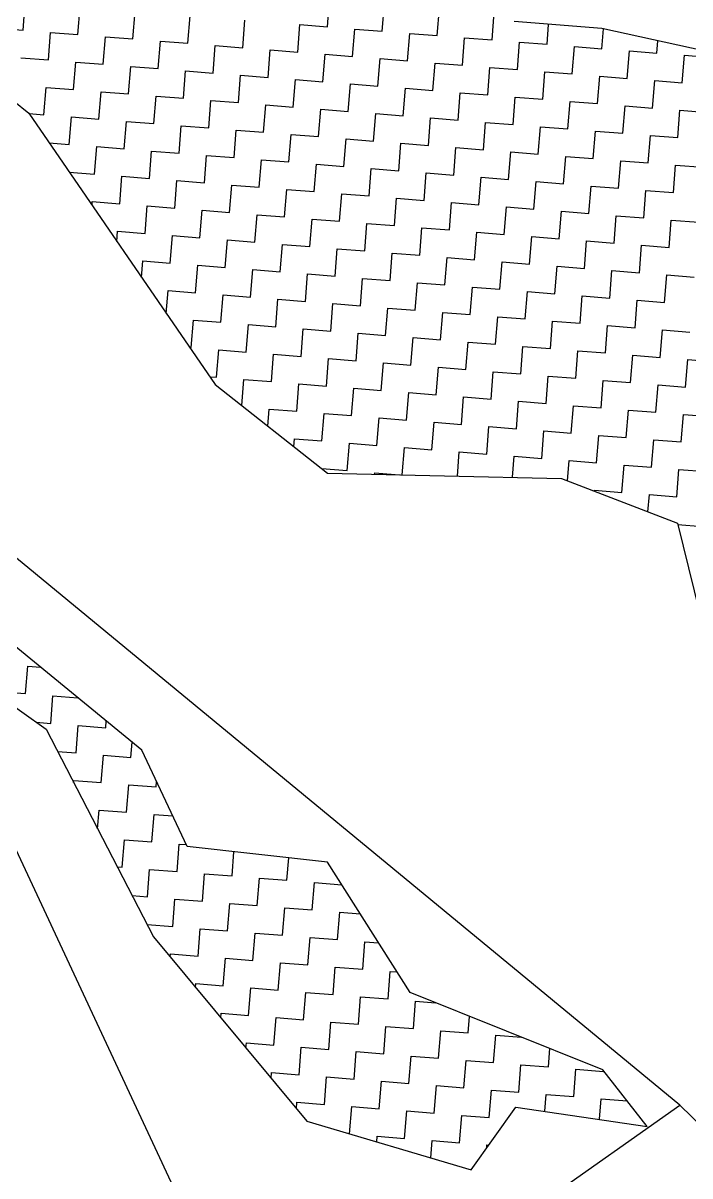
# Model space of a CAD drawing. Header units: metres. Extents: x 281680 to 283954, y 2020493 to 2022850.
# Drawn here: x 282423 to 282577.1, y 2020928.7 to 2021195.1 of the extents above; entities that cross this region are included whole.
import ezdxf

# ---------------------------------------------------------------- set-up
doc = ezdxf.new("R2010")
doc.units = ezdxf.units.M
doc.header["$MEASUREMENT"] = 0
doc.layers.add('POLY_HATCH', color=12, linetype='Continuous')
doc.layers.add('POLY_PARCEL', color=6, linetype='Continuous')

msp = doc.modelspace()

# ---------------------------------------------------------------- linework, layer by layer
at = {"layer": 'POLY_HATCH', "linetype": 'Continuous'}
for p, q in [((282423.02, 2021193.48), (282423.52, 2021199.83)), ((282493.34, 2021194.26), (282493.84, 2021200.61)), ((282506.03, 2021193.25), (282506.53, 2021199.6)), ((282435.71, 2021192.47), (282436.21, 2021198.81)), ((282448.4, 2021191.46), (282448.91, 2021197.8)), ((282461.1, 2021190.45), (282461.6, 2021196.79)), ((282518.72, 2021192.24), (282519.23, 2021198.59)), ((282531.42, 2021191.23), (282531.92, 2021197.58)), ((282473.79, 2021189.43), (282474.29, 2021195.78)), ((282486.48, 2021188.42), (282486.99, 2021194.77)), ((282486.99, 2021194.77), (282493.34, 2021194.26)), ((282544.11, 2021190.22), (282544.48, 2021194.83)), ((282416.67, 2021193.99), (282423.02, 2021193.48)), ((282428.86, 2021186.63), (282429.36, 2021192.97)), ((282429.36, 2021192.97), (282435.71, 2021192.47)), ((282441.55, 2021185.62), (282442.06, 2021191.96)), ((282442.06, 2021191.96), (282448.4, 2021191.46)), ((282499.18, 2021187.41), (282499.68, 2021193.76)), ((282499.68, 2021193.76), (282506.03, 2021193.25)), ((282511.87, 2021186.4), (282512.38, 2021192.75)), ((282512.38, 2021192.75), (282518.72, 2021192.24)), ((282524.56, 2021185.39), (282525.07, 2021191.73)), ((282525.07, 2021191.73), (282531.42, 2021191.23)), ((282556.8, 2021189.21), (282557.17, 2021193.77)), ((282454.24, 2021184.6), (282454.75, 2021190.95)), ((282454.75, 2021190.95), (282461.1, 2021190.45)), ((282466.94, 2021183.59), (282467.44, 2021189.94)), ((282467.44, 2021189.94), (282473.79, 2021189.43)), ((282479.63, 2021182.58), (282480.14, 2021188.93)), ((282480.14, 2021188.93), (282486.48, 2021188.42)), ((282537.26, 2021184.38), (282537.76, 2021190.72)), ((282537.76, 2021190.72), (282544.11, 2021190.22)), ((282549.95, 2021183.37), (282550.46, 2021189.71)), ((282550.46, 2021189.71), (282556.8, 2021189.21)), ((282569.5, 2021188.19), (282569.72, 2021191.01)), ((282422.51, 2021187.13), (282428.86, 2021186.63)), ((282434.7, 2021179.77), (282435.2, 2021186.12)), ((282435.2, 2021186.12), (282441.55, 2021185.62)), ((282492.32, 2021181.57), (282492.83, 2021187.92)), ((282492.83, 2021187.92), (282499.18, 2021187.41)), ((282505.02, 2021180.56), (282505.52, 2021186.91)), ((282505.52, 2021186.91), (282511.87, 2021186.4)), ((282562.64, 2021182.35), (282563.15, 2021188.7)), ((282563.15, 2021188.7), (282569.5, 2021188.19)), ((282575.34, 2021181.34), (282575.84, 2021187.69)), ((282575.84, 2021187.69), (282582.19, 2021187.18)), ((282447.39, 2021178.76), (282447.9, 2021185.11)), ((282447.9, 2021185.11), (282454.24, 2021184.6)), ((282460.08, 2021177.75), (282460.59, 2021184.1)), ((282460.59, 2021184.1), (282466.94, 2021183.59)), ((282517.71, 2021179.55), (282518.22, 2021185.89)), ((282518.22, 2021185.89), (282524.56, 2021185.39)), ((282530.4, 2021178.54), (282530.91, 2021184.88)), ((282530.91, 2021184.88), (282537.26, 2021184.38)), ((282543.1, 2021177.52), (282543.6, 2021183.87)), ((282543.6, 2021183.87), (282549.95, 2021183.37)), ((282472.78, 2021176.74), (282473.28, 2021183.09)), ((282473.28, 2021183.09), (282479.63, 2021182.58)), ((282485.47, 2021175.73), (282485.98, 2021182.08)), ((282485.98, 2021182.08), (282492.32, 2021181.57)), ((282498.16, 2021174.72), (282498.67, 2021181.06)), ((282498.67, 2021181.06), (282505.02, 2021180.56)), ((282555.79, 2021176.51), (282556.3, 2021182.86)), ((282556.3, 2021182.86), (282562.64, 2021182.35)), ((282568.49, 2021175.5), (282568.99, 2021181.85)), ((282568.99, 2021181.85), (282575.34, 2021181.34)), ((282427.84, 2021173.93), (282428.35, 2021180.28)), ((282428.35, 2021180.28), (282434.7, 2021179.77)), ((282440.54, 2021172.92), (282441.04, 2021179.27)), ((282441.04, 2021179.27), (282447.39, 2021178.76)), ((282453.23, 2021171.91), (282453.74, 2021178.26)), ((282453.74, 2021178.26), (282460.08, 2021177.75)), ((282510.86, 2021173.71), (282511.36, 2021180.05)), ((282511.36, 2021180.05), (282517.71, 2021179.55)), ((282523.55, 2021172.69), (282524.06, 2021179.04)), ((282524.06, 2021179.04), (282530.4, 2021178.54)), ((282465.93, 2021170.9), (282466.43, 2021177.25)), ((282466.43, 2021177.25), (282472.78, 2021176.74)), ((282478.62, 2021169.89), (282479.12, 2021176.23)), ((282479.12, 2021176.23), (282485.47, 2021175.73)), ((282536.25, 2021171.68), (282536.75, 2021178.03)), ((282536.75, 2021178.03), (282543.1, 2021177.52)), ((282548.94, 2021170.67), (282549.44, 2021177.02)), ((282549.44, 2021177.02), (282555.79, 2021176.51)), ((282561.63, 2021169.66), (282562.14, 2021176.01)), ((282562.14, 2021176.01), (282568.49, 2021175.5)), ((282424.4, 2021174.21), (282427.84, 2021173.93)), ((282433.69, 2021167.08), (282434.19, 2021173.43)), ((282434.19, 2021173.43), (282440.54, 2021172.92)), ((282491.31, 2021168.88), (282491.82, 2021175.22)), ((282491.82, 2021175.22), (282498.16, 2021174.72)), ((282504.01, 2021167.86), (282504.51, 2021174.21)), ((282504.51, 2021174.21), (282510.86, 2021173.71)), ((282516.7, 2021166.85), (282517.21, 2021173.2)), ((282517.21, 2021173.2), (282523.55, 2021172.69)), ((282574.33, 2021168.65), (282574.83, 2021175)), ((282574.83, 2021175), (282581.18, 2021174.49)), ((282446.38, 2021166.07), (282446.89, 2021172.42)), ((282446.89, 2021172.42), (282453.23, 2021171.91)), ((282459.07, 2021165.06), (282459.58, 2021171.4)), ((282459.58, 2021171.4), (282465.93, 2021170.9)), ((282471.77, 2021164.05), (282472.27, 2021170.39)), ((282472.27, 2021170.39), (282478.62, 2021169.89)), ((282529.39, 2021165.84), (282529.9, 2021172.19)), ((282529.9, 2021172.19), (282536.25, 2021171.68)), ((282542.09, 2021164.83), (282542.59, 2021171.18)), ((282542.59, 2021171.18), (282548.94, 2021170.67)), ((282554.78, 2021163.82), (282555.29, 2021170.17)), ((282555.29, 2021170.17), (282561.63, 2021169.66)), ((282429.04, 2021167.45), (282433.69, 2021167.08)), ((282484.46, 2021163.04), (282484.97, 2021169.38)), ((282484.97, 2021169.38), (282491.31, 2021168.88)), ((282497.15, 2021162.02), (282497.66, 2021168.37)), ((282497.66, 2021168.37), (282504.01, 2021167.86)), ((282567.47, 2021162.81), (282567.98, 2021169.15)), ((282567.98, 2021169.15), (282574.33, 2021168.65)), ((282439.53, 2021160.23), (282440.03, 2021166.58)), ((282440.03, 2021166.58), (282446.38, 2021166.07)), ((282452.22, 2021159.22), (282452.73, 2021165.56)), ((282452.73, 2021165.56), (282459.07, 2021165.06)), ((282509.85, 2021161.01), (282510.35, 2021167.36)), ((282510.35, 2021167.36), (282516.7, 2021166.85)), ((282522.54, 2021160), (282523.05, 2021166.35)), ((282523.05, 2021166.35), (282529.39, 2021165.84)), ((282535.23, 2021158.99), (282535.74, 2021165.34)), ((282535.74, 2021165.34), (282542.09, 2021164.83)), ((282464.91, 2021158.21), (282465.42, 2021164.55)), ((282465.42, 2021164.55), (282471.77, 2021164.05)), ((282477.61, 2021157.19), (282478.11, 2021163.54)), ((282478.11, 2021163.54), (282484.46, 2021163.04)), ((282490.3, 2021156.18), (282490.81, 2021162.53)), ((282490.81, 2021162.53), (282497.15, 2021162.02)), ((282547.93, 2021157.98), (282548.43, 2021164.32)), ((282548.43, 2021164.32), (282554.78, 2021163.82)), ((282560.62, 2021156.97), (282561.13, 2021163.31)), ((282561.13, 2021163.31), (282567.47, 2021162.81)), ((282573.31, 2021155.96), (282573.82, 2021162.3)), ((282573.82, 2021162.3), (282580.17, 2021161.8)), ((282433.68, 2021160.69), (282439.53, 2021160.23)), ((282445.37, 2021153.38), (282445.87, 2021159.72)), ((282445.87, 2021159.72), (282452.22, 2021159.22)), ((282502.99, 2021155.17), (282503.5, 2021161.52)), ((282503.5, 2021161.52), (282509.85, 2021161.01)), ((282515.69, 2021154.16), (282516.19, 2021160.51)), ((282516.19, 2021160.51), (282522.54, 2021160)), ((282528.38, 2021153.15), (282528.89, 2021159.5)), ((282528.89, 2021159.5), (282535.23, 2021158.99)), ((282458.06, 2021152.36), (282458.57, 2021158.71)), ((282458.57, 2021158.71), (282464.91, 2021158.21)), ((282470.75, 2021151.35), (282471.26, 2021157.7)), ((282471.26, 2021157.7), (282477.61, 2021157.19)), ((282541.08, 2021152.14), (282541.58, 2021158.48)), ((282541.58, 2021158.48), (282547.93, 2021157.98)), ((282553.77, 2021151.13), (282554.27, 2021157.47)), ((282554.27, 2021157.47), (282560.62, 2021156.97)), ((282483.45, 2021150.34), (282483.95, 2021156.69)), ((282483.95, 2021156.69), (282490.3, 2021156.18)), ((282496.14, 2021149.33), (282496.65, 2021155.68)), ((282496.65, 2021155.68), (282502.99, 2021155.17)), ((282508.84, 2021148.32), (282509.34, 2021154.67)), ((282509.34, 2021154.67), (282515.69, 2021154.16)), ((282566.46, 2021150.11), (282566.97, 2021156.46)), ((282566.97, 2021156.46), (282573.31, 2021155.96)), ((282438.95, 2021153.02), (282439.02, 2021153.88)), ((282439.02, 2021153.88), (282445.37, 2021153.38)), ((282451.21, 2021146.52), (282451.71, 2021152.87)), ((282451.71, 2021152.87), (282458.06, 2021152.36)), ((282463.9, 2021145.51), (282464.41, 2021151.86)), ((282464.41, 2021151.86), (282470.75, 2021151.35)), ((282521.53, 2021147.31), (282522.03, 2021153.65)), ((282522.03, 2021153.65), (282528.38, 2021153.15)), ((282534.22, 2021146.3), (282534.73, 2021152.64)), ((282534.73, 2021152.64), (282541.08, 2021152.14)), ((282546.92, 2021145.28), (282547.42, 2021151.63)), ((282547.42, 2021151.63), (282553.77, 2021151.13)), ((282476.6, 2021144.5), (282477.1, 2021150.85)), ((282477.1, 2021150.85), (282483.45, 2021150.34)), ((282489.29, 2021143.49), (282489.8, 2021149.84)), ((282489.8, 2021149.84), (282496.14, 2021149.33)), ((282501.98, 2021142.48), (282502.49, 2021148.82)), ((282502.49, 2021148.82), (282508.84, 2021148.32)), ((282559.61, 2021144.27), (282560.12, 2021150.62)), ((282560.12, 2021150.62), (282566.46, 2021150.11)), ((282572.3, 2021143.26), (282572.81, 2021149.61)), ((282572.81, 2021149.61), (282579.16, 2021149.1)), ((282444.68, 2021144.68), (282444.86, 2021147.03)), ((282444.86, 2021147.03), (282451.21, 2021146.52)), ((282514.68, 2021141.47), (282515.18, 2021147.81)), ((282515.18, 2021147.81), (282521.53, 2021147.31)), ((282527.37, 2021140.45), (282527.88, 2021146.8)), ((282527.88, 2021146.8), (282534.22, 2021146.3)), ((282457.05, 2021139.67), (282457.56, 2021146.02)), ((282457.56, 2021146.02), (282463.9, 2021145.51)), ((282469.74, 2021138.66), (282470.25, 2021145.01)), ((282470.25, 2021145.01), (282476.6, 2021144.5)), ((282482.44, 2021137.65), (282482.94, 2021143.99)), ((282482.94, 2021143.99), (282489.29, 2021143.49)), ((282540.06, 2021139.44), (282540.57, 2021145.79)), ((282540.57, 2021145.79), (282546.92, 2021145.28)), ((282552.76, 2021138.43), (282553.26, 2021144.78)), ((282553.26, 2021144.78), (282559.61, 2021144.27)), ((282565.45, 2021137.42), (282565.96, 2021143.77)), ((282565.96, 2021143.77), (282572.3, 2021143.26)), ((282495.13, 2021136.64), (282495.64, 2021142.98)), ((282495.64, 2021142.98), (282501.98, 2021142.48)), ((282507.82, 2021135.63), (282508.33, 2021141.97)), ((282508.33, 2021141.97), (282514.68, 2021141.47)), ((282520.52, 2021134.61), (282521.02, 2021140.96)), ((282521.02, 2021140.96), (282527.37, 2021140.45)), ((282450.4, 2021136.35), (282450.7, 2021140.18)), ((282450.7, 2021140.18), (282457.05, 2021139.67)), ((282462.89, 2021132.82), (282463.4, 2021139.17)), ((282463.4, 2021139.17), (282469.74, 2021138.66)), ((282475.58, 2021131.81), (282476.09, 2021138.15)), ((282476.09, 2021138.15), (282482.44, 2021137.65)), ((282533.21, 2021133.6), (282533.72, 2021139.95)), ((282533.72, 2021139.95), (282540.06, 2021139.44)), ((282545.9, 2021132.59), (282546.41, 2021138.94)), ((282546.41, 2021138.94), (282552.76, 2021138.43)), ((282488.28, 2021130.8), (282488.78, 2021137.14)), ((282488.78, 2021137.14), (282495.13, 2021136.64)), ((282500.97, 2021129.78), (282501.48, 2021136.13)), ((282501.48, 2021136.13), (282507.82, 2021135.63)), ((282558.6, 2021131.58), (282559.1, 2021137.93)), ((282559.1, 2021137.93), (282565.45, 2021137.42)), ((282571.29, 2021130.57), (282571.8, 2021136.91)), ((282571.8, 2021136.91), (282578.14, 2021136.41)), ((282456.12, 2021128.02), (282456.54, 2021133.32)), ((282456.54, 2021133.32), (282462.89, 2021132.82)), ((282513.67, 2021128.77), (282514.17, 2021135.12)), ((282514.17, 2021135.12), (282520.52, 2021134.61)), ((282526.36, 2021127.76), (282526.86, 2021134.11)), ((282526.86, 2021134.11), (282533.21, 2021133.6)), ((282539.05, 2021126.75), (282539.56, 2021133.1)), ((282539.56, 2021133.1), (282545.9, 2021132.59)), ((282468.73, 2021125.97), (282469.24, 2021132.31)), ((282469.24, 2021132.31), (282475.58, 2021131.81)), ((282481.43, 2021124.95), (282481.93, 2021131.3)), ((282481.93, 2021131.3), (282488.28, 2021130.8)), ((282494.12, 2021123.94), (282494.62, 2021130.29)), ((282494.62, 2021130.29), (282500.97, 2021129.78)), ((282551.75, 2021125.74), (282552.25, 2021132.09)), ((282552.25, 2021132.09), (282558.6, 2021131.58)), ((282564.44, 2021124.73), (282564.95, 2021131.07)), ((282564.95, 2021131.07), (282571.29, 2021130.57)), ((282506.81, 2021122.93), (282507.32, 2021129.28)), ((282507.32, 2021129.28), (282513.67, 2021128.77)), ((282519.51, 2021121.92), (282520.01, 2021128.27)), ((282520.01, 2021128.27), (282526.36, 2021127.76)), ((282461.88, 2021120.12), (282462.39, 2021126.47)), ((282462.39, 2021126.47), (282468.73, 2021125.97)), ((282474.57, 2021119.11), (282475.08, 2021125.46)), ((282475.08, 2021125.46), (282481.43, 2021124.95)), ((282532.2, 2021120.91), (282532.71, 2021127.26)), ((282532.71, 2021127.26), (282539.05, 2021126.75)), ((282544.89, 2021119.9), (282545.4, 2021126.24)), ((282545.4, 2021126.24), (282551.75, 2021125.74)), ((282557.59, 2021118.89), (282558.09, 2021125.23)), ((282558.09, 2021125.23), (282564.44, 2021124.73)), ((282487.27, 2021118.1), (282487.77, 2021124.45)), ((282487.77, 2021124.45), (282494.12, 2021123.94)), ((282499.96, 2021117.09), (282500.47, 2021123.44)), ((282500.47, 2021123.44), (282506.81, 2021122.93)), ((282512.65, 2021116.08), (282513.16, 2021122.43)), ((282513.16, 2021122.43), (282519.51, 2021121.92)), ((282570.28, 2021117.87), (282570.79, 2021124.22)), ((282570.79, 2021124.22), (282577.13, 2021123.72)), ((282461.52, 2021120.15), (282461.88, 2021120.12)), ((282467.72, 2021113.27), (282468.23, 2021119.62)), ((282468.23, 2021119.62), (282474.57, 2021119.11)), ((282525.35, 2021115.07), (282525.85, 2021121.41)), ((282525.85, 2021121.41), (282532.2, 2021120.91)), ((282538.04, 2021114.06), (282538.55, 2021120.4)), ((282538.55, 2021120.4), (282544.89, 2021119.9)), ((282480.41, 2021112.26), (282480.92, 2021118.61)), ((282480.92, 2021118.61), (282487.27, 2021118.1)), ((282493.11, 2021111.25), (282493.61, 2021117.6)), ((282493.61, 2021117.6), (282499.96, 2021117.09)), ((282550.73, 2021113.04), (282551.24, 2021119.39)), ((282551.24, 2021119.39), (282557.59, 2021118.89)), ((282563.43, 2021112.03), (282563.93, 2021118.38)), ((282563.93, 2021118.38), (282570.28, 2021117.87)), ((282576.12, 2021111.02), (282576.63, 2021117.37)), ((282576.63, 2021117.37), (282582.97, 2021116.86)), ((282505.8, 2021110.24), (282506.31, 2021116.58)), ((282506.31, 2021116.58), (282512.65, 2021116.08)), ((282518.49, 2021109.23), (282519, 2021115.57)), ((282519, 2021115.57), (282525.35, 2021115.07)), ((282531.19, 2021108.22), (282531.69, 2021114.56)), ((282531.69, 2021114.56), (282538.04, 2021114.06)), ((282466.16, 2021113.4), (282467.72, 2021113.27)), ((282473.59, 2021106.72), (282474.07, 2021112.77)), ((282474.07, 2021112.77), (282480.41, 2021112.26)), ((282486.26, 2021105.41), (282486.76, 2021111.76)), ((282486.76, 2021111.76), (282493.11, 2021111.25)), ((282543.88, 2021107.2), (282544.39, 2021113.55)), ((282544.39, 2021113.55), (282550.73, 2021113.04)), ((282556.58, 2021106.19), (282557.08, 2021112.54)), ((282557.08, 2021112.54), (282563.43, 2021112.03)), ((282569.27, 2021105.18), (282569.77, 2021111.53)), ((282569.77, 2021111.53), (282576.12, 2021111.02)), ((282498.95, 2021104.4), (282499.45, 2021110.74)), ((282499.45, 2021110.74), (282505.8, 2021110.24)), ((282511.64, 2021103.39), (282512.15, 2021109.73)), ((282512.15, 2021109.73), (282518.49, 2021109.23)), ((282524.34, 2021102.37), (282524.84, 2021108.72)), ((282524.84, 2021108.72), (282531.19, 2021108.22)), ((282537.03, 2021101.36), (282537.54, 2021107.71)), ((282537.54, 2021107.71), (282543.88, 2021107.2)), ((282549.72, 2021100.35), (282550.23, 2021106.7)), ((282550.23, 2021106.7), (282556.58, 2021106.19)), ((282479.6, 2021101.99), (282479.91, 2021105.91)), ((282479.91, 2021105.91), (282486.26, 2021105.41)), ((282492.1, 2021098.56), (282492.6, 2021104.9)), ((282492.6, 2021104.9), (282498.95, 2021104.4)), ((282504.79, 2021097.54), (282505.3, 2021103.89)), ((282505.3, 2021103.89), (282511.64, 2021103.39)), ((282562.42, 2021099.34), (282562.92, 2021105.69)), ((282562.92, 2021105.69), (282569.27, 2021105.18)), ((282575.11, 2021098.33), (282575.62, 2021104.68)), ((282575.62, 2021104.68), (282581.96, 2021104.17)), ((282517.48, 2021096.53), (282517.99, 2021102.88)), ((282517.99, 2021102.88), (282524.34, 2021102.37)), ((282530.18, 2021095.52), (282530.68, 2021101.87)), ((282530.68, 2021101.87), (282537.03, 2021101.36)), ((282542.87, 2021094.51), (282543.38, 2021100.86)), ((282543.38, 2021100.86), (282549.72, 2021100.35)), ((282485.61, 2021097.25), (282485.75, 2021099.06)), ((282485.75, 2021099.06), (282492.1, 2021098.56)), ((282555.56, 2021093.5), (282556.07, 2021099.85)), ((282556.07, 2021099.85), (282562.42, 2021099.34)), ((282568.26, 2021092.49), (282568.76, 2021098.83)), ((282568.76, 2021098.83), (282575.11, 2021098.33)), ((282497.94, 2021091.7), (282498.44, 2021098.05)), ((282498.44, 2021098.05), (282504.79, 2021097.54)), ((282510.63, 2021090.73), (282511.14, 2021097.04)), ((282511.14, 2021097.04), (282517.48, 2021096.53)), ((282523.38, 2021090.44), (282523.83, 2021096.03)), ((282523.83, 2021096.03), (282530.18, 2021095.52)), ((282536.14, 2021090.15), (282536.52, 2021095.02)), ((282536.52, 2021095.02), (282542.87, 2021094.51)), ((282548.85, 2021089.35), (282549.22, 2021094)), ((282549.22, 2021094), (282555.56, 2021093.5)), ((282561.41, 2021086.65), (282561.91, 2021092.99)), ((282561.91, 2021092.99), (282568.26, 2021092.49)), ((282492.05, 2021092.17), (282497.94, 2021091.7)), ((282504.26, 2021090.88), (282504.28, 2021091.2)), ((282504.28, 2021091.2), (282509.9, 2021090.75)), ((282574.1, 2021085.63), (282574.6, 2021091.98)), ((282574.6, 2021091.98), (282580.95, 2021091.48)), ((282555.04, 2021086.97), (282555.06, 2021087.15)), ((282555.06, 2021087.15), (282561.41, 2021086.65)), ((282567.44, 2021082.2), (282567.75, 2021086.14)), ((282567.75, 2021086.14), (282574.1, 2021085.63)), ((282574.33, 2021079.23), (282579.94, 2021078.78)), ((282423.57, 2021040.15), (282424.08, 2021046.49)), ((282424.08, 2021046.49), (282427.07, 2021046.25)), ((282417.22, 2021040.65), (282423.57, 2021040.15)), ((282429.41, 2021033.29), (282429.92, 2021039.64)), ((282429.92, 2021039.64), (282435.71, 2021039.18)), ((282426.07, 2021033.56), (282429.41, 2021033.29)), ((282435.25, 2021026.44), (282435.76, 2021032.79)), ((282435.76, 2021032.79), (282442.11, 2021032.28)), ((282442.11, 2021032.28), (282442.23, 2021033.84)), ((282447.95, 2021025.43), (282448.23, 2021028.93)), ((282431.01, 2021026.78), (282435.25, 2021026.44)), ((282441.09, 2021019.59), (282441.6, 2021025.93)), ((282441.6, 2021025.93), (282447.95, 2021025.43)), ((282434.71, 2021019.62), (282434.75, 2021020.09)), ((282434.75, 2021020.09), (282441.09, 2021019.59)), ((282446.94, 2021012.74), (282447.44, 2021019.08)), ((282447.44, 2021019.08), (282453.79, 2021018.58)), ((282453.79, 2021018.58), (282453.89, 2021019.8)), ((282440.24, 2021008.92), (282440.59, 2021013.24)), ((282440.59, 2021013.24), (282446.94, 2021012.74)), ((282452.78, 2021005.88), (282453.28, 2021012.23)), ((282453.28, 2021012.23), (282457.61, 2021011.88)), ((282445.92, 2021000.04), (282446.43, 2021006.39)), ((282446.43, 2021006.39), (282452.78, 2021005.88)), ((282458.62, 2020999.03), (282459.12, 2021005.38)), ((282459.12, 2021005.38), (282460.73, 2021005.25)), ((282471.31, 2020998.02), (282471.76, 2021003.62)), ((282444.79, 2021000.13), (282445.92, 2021000.04)), ((282484, 2020997.01), (282484.42, 2021002.21)), ((282451.77, 2020993.19), (282452.27, 2020999.54)), ((282452.27, 2020999.54), (282458.62, 2020999.03)), ((282464.46, 2020992.18), (282464.96, 2020998.52)), ((282464.96, 2020998.52), (282471.31, 2020998.02)), ((282477.15, 2020991.17), (282477.66, 2020997.51)), ((282477.66, 2020997.51), (282484, 2020997.01)), ((282489.85, 2020990.16), (282490.35, 2020996.5)), ((282490.35, 2020996.5), (282496.67, 2020996)), ((282448.23, 2020993.47), (282451.77, 2020993.19)), ((282457.61, 2020986.34), (282458.11, 2020992.68)), ((282458.11, 2020992.68), (282464.46, 2020992.18)), ((282470.3, 2020985.33), (282470.81, 2020991.67)), ((282470.81, 2020991.67), (282477.15, 2020991.17)), ((282482.99, 2020984.31), (282483.5, 2020990.66)), ((282483.5, 2020990.66), (282489.85, 2020990.16)), ((282495.69, 2020983.3), (282496.19, 2020989.65)), ((282496.19, 2020989.65), (282500.92, 2020989.27)), ((282451.68, 2020986.81), (282457.61, 2020986.34)), ((282463.45, 2020979.48), (282463.95, 2020985.83)), ((282463.95, 2020985.83), (282470.3, 2020985.33)), ((282476.14, 2020978.47), (282476.65, 2020984.82)), ((282476.65, 2020984.82), (282482.99, 2020984.31)), ((282488.83, 2020977.46), (282489.34, 2020983.81)), ((282489.34, 2020983.81), (282495.69, 2020983.3)), ((282501.53, 2020976.45), (282502.03, 2020982.8)), ((282502.03, 2020982.8), (282505.18, 2020982.55)), ((282457.04, 2020979.29), (282457.1, 2020979.99)), ((282457.1, 2020979.99), (282463.45, 2020979.48)), ((282469.29, 2020972.63), (282469.79, 2020978.98)), ((282469.79, 2020978.98), (282476.14, 2020978.47)), ((282481.98, 2020971.62), (282482.49, 2020977.97)), ((282482.49, 2020977.97), (282488.83, 2020977.46)), ((282494.68, 2020970.61), (282495.18, 2020976.96)), ((282495.18, 2020976.96), (282501.53, 2020976.45)), ((282507.37, 2020969.6), (282507.87, 2020975.94)), ((282507.87, 2020975.94), (282509.44, 2020975.82)), ((282462.87, 2020972.27), (282462.94, 2020973.14)), ((282462.94, 2020973.14), (282469.29, 2020972.63)), ((282475.13, 2020965.78), (282475.64, 2020972.13)), ((282475.64, 2020972.13), (282481.98, 2020971.62)), ((282487.82, 2020964.77), (282488.33, 2020971.12)), ((282488.33, 2020971.12), (282494.68, 2020970.61)), ((282500.52, 2020963.76), (282501.02, 2020970.1)), ((282501.02, 2020970.1), (282507.37, 2020969.6)), ((282513.21, 2020962.75), (282513.72, 2020969.09)), ((282513.72, 2020969.09), (282518.32, 2020968.72)), ((282468.7, 2020965.25), (282468.78, 2020966.29)), ((282468.78, 2020966.29), (282475.13, 2020965.78)), ((282480.97, 2020958.93), (282481.48, 2020965.27)), ((282481.48, 2020965.27), (282487.82, 2020964.77)), ((282525.9, 2020961.73), (282526.21, 2020965.57)), ((282493.66, 2020957.92), (282494.17, 2020964.26)), ((282494.17, 2020964.26), (282500.52, 2020963.76)), ((282506.36, 2020956.9), (282506.86, 2020963.25)), ((282506.86, 2020963.25), (282513.21, 2020962.75)), ((282519.05, 2020955.89), (282519.56, 2020962.24)), ((282519.56, 2020962.24), (282525.9, 2020961.73)), ((282531.74, 2020954.88), (282532.25, 2020961.23)), ((282532.25, 2020961.23), (282538.23, 2020960.75)), ((282474.53, 2020958.24), (282474.62, 2020959.43)), ((282474.62, 2020959.43), (282480.97, 2020958.93)), ((282486.81, 2020952.07), (282487.32, 2020958.42)), ((282487.32, 2020958.42), (282493.66, 2020957.92)), ((282499.51, 2020951.06), (282500.01, 2020957.41)), ((282500.01, 2020957.41), (282506.36, 2020956.9)), ((282544.44, 2020953.87), (282544.78, 2020958.13)), ((282512.2, 2020950.05), (282512.7, 2020956.4)), ((282512.7, 2020956.4), (282519.05, 2020955.89)), ((282524.89, 2020949.04), (282525.4, 2020955.39)), ((282525.4, 2020955.39), (282531.74, 2020954.88)), ((282537.59, 2020948.03), (282538.09, 2020954.38)), ((282538.09, 2020954.38), (282544.44, 2020953.87)), ((282480.36, 2020951.22), (282480.46, 2020952.58)), ((282480.46, 2020952.58), (282486.81, 2020952.07)), ((282550.28, 2020947.02), (282550.78, 2020953.36)), ((282550.78, 2020953.36), (282557.13, 2020952.86)), ((282557.13, 2020952.86), (282557.15, 2020953.06)), ((282492.65, 2020945.22), (282493.16, 2020951.57)), ((282493.16, 2020951.57), (282499.51, 2020951.06)), ((282505.35, 2020944.21), (282505.85, 2020950.56)), ((282505.85, 2020950.56), (282512.2, 2020950.05)), ((282518.04, 2020943.2), (282518.55, 2020949.55)), ((282518.55, 2020949.55), (282524.89, 2020949.04)), ((282530.73, 2020942.19), (282531.24, 2020948.53)), ((282531.24, 2020948.53), (282537.59, 2020948.03)), ((282543.62, 2020943.62), (282543.93, 2020947.52)), ((282543.93, 2020947.52), (282550.28, 2020947.02)), ((282556.25, 2020941.77), (282556.63, 2020946.51)), ((282556.63, 2020946.51), (282562.63, 2020946.03)), ((282486.18, 2020944.21), (282486.31, 2020945.73)), ((282486.31, 2020945.73), (282492.65, 2020945.22)), ((282498.49, 2020938.39), (282499, 2020944.72)), ((282499, 2020944.72), (282505.35, 2020944.21)), ((282511.19, 2020937.36), (282511.69, 2020943.71)), ((282511.69, 2020943.71), (282518.04, 2020943.2)), ((282523.88, 2020936.35), (282524.39, 2020942.69)), ((282524.39, 2020942.69), (282530.73, 2020942.19)), ((282504.74, 2020936.55), (282504.84, 2020937.86)), ((282504.84, 2020937.86), (282511.19, 2020937.36)), ((282517.22, 2020932.86), (282517.53, 2020936.85)), ((282517.53, 2020936.85), (282523.88, 2020936.35)), ((282530.18, 2020935.18), (282530.23, 2020935.84)), ((282530.23, 2020935.84), (282530.62, 2020935.81))]:
    msp.add_line(p, q, dxfattribs=at)
at = {"layer": 'POLY_HATCH'}
for p, q in [((282393.61, 2021199.22), (282424.34, 2021174.29)), ((282556.8, 2021193.85), (282536.48, 2021195.47)), ((282585.94, 2021187.44), (282556.8, 2021193.85)), ((282424.34, 2021174.29), (282467.4, 2021111.59)), ((282467.4, 2021111.59), (282493.37, 2021091.13)), ((282493.37, 2021091.13), (282547.46, 2021089.89)), ((282547.46, 2021089.89), (282574.24, 2021079.58)), ((282574.24, 2021079.58), (282581.98, 2021048.31)), ((282450.44, 2021027.11), (282415.89, 2021055.41)), ((282399.31, 2021052.64), (282428.34, 2021031.94)), ((282428.34, 2021031.94), (282453.14, 2020983.98)), ((282460.94, 2021004.82), (282450.44, 2021027.11)), ((282493.37, 2021001.21), (282460.94, 2021004.82)), ((282512.44, 2020971.08), (282493.37, 2021001.21)), ((282453.14, 2020983.98), (282488.59, 2020941.31)), ((282557.02, 2020953.23), (282512.44, 2020971.08)), ((282567.22, 2020940.15), (282557.02, 2020953.23)), ((282526.55, 2020930.11), (282536.91, 2020944.61)), ((282536.91, 2020944.61), (282567.22, 2020940.15)), ((282488.59, 2020941.31), (282526.55, 2020930.11))]:
    msp.add_line(p, q, dxfattribs=at)
at = {"layer": 'POLY_PARCEL'}
for p, q in [((282574.76, 2020945.06), (282249.99, 2021212.8)), ((282415.09, 2021017.45), (282480.08, 2020878.35)), ((282506.14, 2020896.68), (282574.76, 2020945.06)), ((282591.01, 2020929.16), (282574.76, 2020945.06))]:
    msp.add_line(p, q, dxfattribs=at)

doc.saveas('drawing.dxf')
